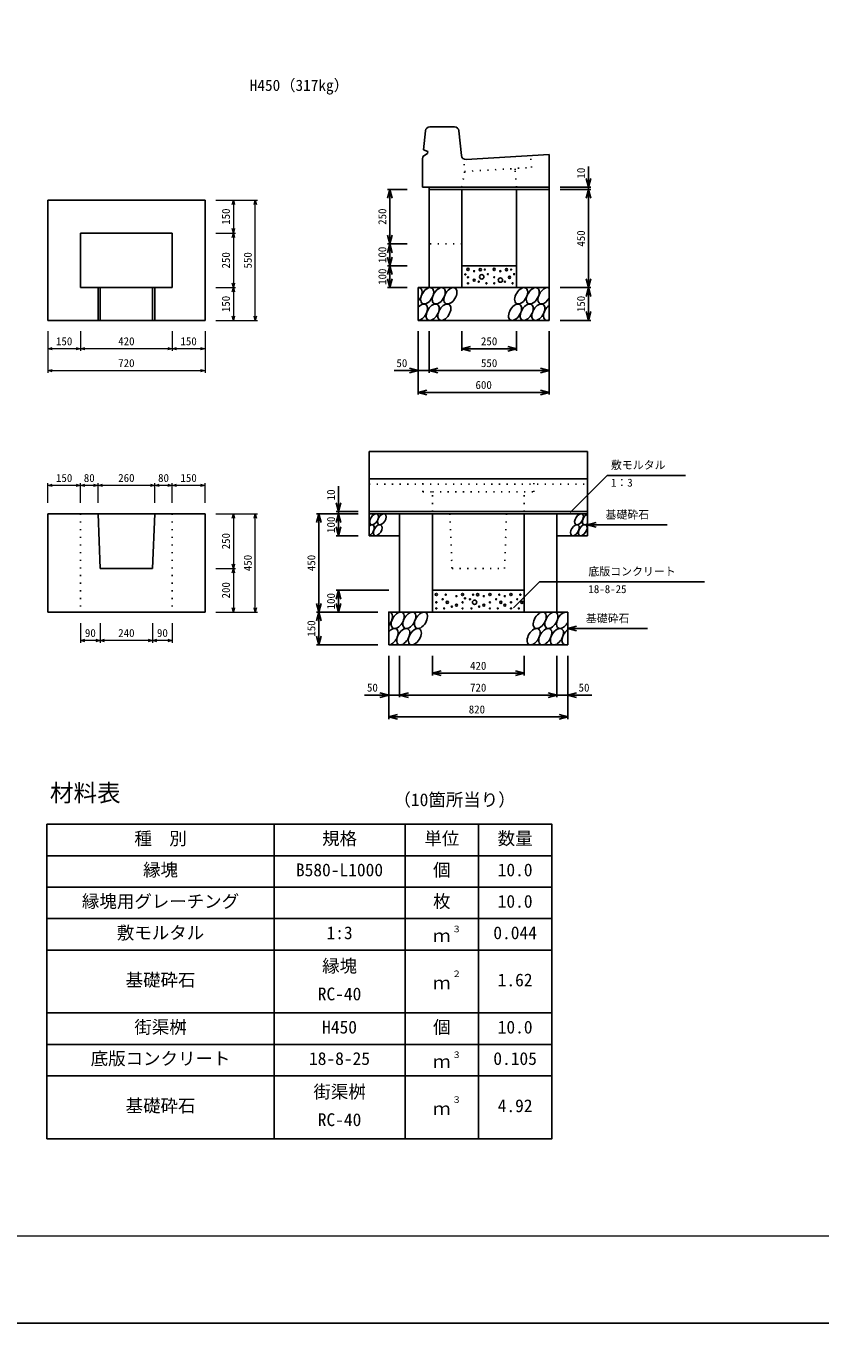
# Model space of a CAD drawing. Units: millimetres, scale not verified. Extents: x -8400 to 8400, y -5940 to 5940.
# Drawn here: x -1578 to 2059, y -5940 to 0 of the extents above; entities that cross this region are included whole.
import ezdxf
from ezdxf.enums import TextEntityAlignment as Align

# ---------------------------------------------------------------- set-up
doc = ezdxf.new("R2010")
doc.units = ezdxf.units.MM
doc.header["$LTSCALE"] = 20
doc.linetypes.add('DOTTED', pattern=[1.75, 0.25, -1.5])
for name, color, linetype, lineweight in [('0-0_DIM', 7, 'Continuous', 25), ('0-1_Defpoints', 5, 'Continuous', 25), ('0-2_HATCH', 6, 'Continuous', 25), ('0-3_HYO', 3, 'Continuous', 25), ('0-4_HYO2', 4, 'Continuous', 25), ('0-5_OUTLINE', 3, 'Continuous', 25), ('0-6_OUTLINE2', 4, 'DOTTED', 25), ('0-7_TXT', 7, 'Continuous', 25), ('0-8_WAKU', 3, 'Continuous', 13)]:
    doc.layers.add(name, color=color, linetype=linetype, lineweight=lineweight)
doc.styles.add('ＭＳ ゴシック', font='')
doc.styles.get('ＭＳ ゴシック').set_extended_font_data('MS Gothic')

msp = doc.modelspace()

# ---------------------------------------------------------------- linework, layer by layer
at = {"layer": '0-0_DIM'}
for p, q in [((998.1, -738.31), (998.1, -643.56)), ((168.1, -748.31), (78.1, -748.31)), ((88.1, -748.31), (88.1, -998.31)), ((868.1, -738.31), (1008.1, -738.31)), ((868.1, -738.31), (1008.1, -738.31)), ((868.1, -748.31), (1008.1, -748.31)), ((998.1, -748.31), (998.1, -738.31)), ((998.1, -748.31), (998.1, -1198.31)), ((168.1, -998.31), (78.1, -998.31)), ((88.1, -998.31), (88.1, -1098.31)), ((168.1, -1098.31), (78.1, -1098.31)), ((88.1, -1098.31), (88.1, -1198.31)), ((168.1, -1198.31), (78.1, -1198.31)), ((868.1, -1198.31), (1008.1, -1198.31)), ((998.1, -1198.31), (998.1, -1348.31)), ((868.1, -1348.31), (1008.1, -1348.31)), ((218.1, -1398.31), (218.1, -1688.31)), ((268.1, -1398.31), (268.1, -1588.31)), ((418.1, -1398.31), (418.1, -1488.31)), ((668.1, -1398.31), (668.1, -1488.31)), ((818.1, -1398.31), (818.1, -1688.31)), ((668.1, -1478.31), (418.1, -1478.31)), ((107.93, -1578.31), (218.1, -1578.31)), ((268.1, -1578.31), (218.1, -1578.31)), ((268.1, -1578.31), (818.1, -1578.31)), ((218.1, -1678.31), (818.1, -1678.31)), ((1084.13, -2058.9), (914.15, -2228.87)), ((1084.13, -2058.9), (1442.09, -2058.9)), ((-146.9, -2224.31), (-146.9, -2107.08)), ((-56.9, -2234.31), (-246.9, -2234.31)), ((-236.9, -2234.31), (-236.9, -2684.31)), ((-56.9, -2224.31), (-156.9, -2224.31)), ((-146.9, -2234.31), (-146.9, -2224.31)), ((-146.9, -2234.31), (-146.9, -2334.31)), ((993.1, -2284.31), (1357.87, -2284.31)), ((-56.9, -2334.31), (-156.9, -2334.31)), ((773.62, -2546.36), (655.29, -2664.69)), ((773.62, -2546.36), (1529.81, -2546.36)), ((83.1, -2584.31), (-156.9, -2584.31)), ((-146.9, -2584.31), (-146.9, -2684.31)), ((33.1, -2684.31), (-246.9, -2684.31)), ((-236.9, -2684.31), (-236.9, -2834.31)), ((903.1, -2759.31), (1267.87, -2759.31)), ((33.1, -2834.31), (-246.9, -2834.31)), ((83.1, -2884.31), (83.1, -3174.31)), ((133.1, -2884.31), (133.1, -3074.31)), ((283.1, -2884.31), (283.1, -2974.31)), ((703.1, -2884.31), (703.1, -2974.31)), ((853.1, -2884.31), (853.1, -3074.31)), ((903.1, -2884.31), (903.1, -3174.31)), ((283.1, -2964.31), (703.1, -2964.31)), ((-27.07, -3064.31), (83.1, -3064.31)), ((133.1, -3064.31), (83.1, -3064.31)), ((853.1, -3064.31), (133.1, -3064.31)), ((853.1, -3064.31), (903.1, -3064.31)), ((1013.28, -3064.31), (903.1, -3064.31)), ((903.1, -3164.31), (83.1, -3164.31))]:
    msp.add_line(p, q, dxfattribs=at)
at = {"layer": '0-0_DIM', "lineweight": 13}
for p, q in [((-708.02, -798.31), (-618.02, -798.31)), ((-708.02, -798.31), (-518.02, -798.31)), ((-628.02, -798.31), (-628.02, -948.31)), ((-528.02, -1348.31), (-528.02, -798.31)), ((-708.02, -948.31), (-618.02, -948.31)), ((-708.02, -948.31), (-618.02, -948.31)), ((-628.02, -948.31), (-628.02, -1198.31)), ((-708.02, -1198.31), (-618.02, -1198.31)), ((-708.02, -1198.31), (-618.02, -1198.31)), ((-628.02, -1198.31), (-628.02, -1348.31)), ((-708.02, -1348.31), (-618.02, -1348.31)), ((-708.02, -1348.31), (-518.02, -1348.31)), ((-1478.02, -1398.31), (-1478.02, -1488.31)), ((-1478.02, -1398.31), (-1478.02, -1588.31)), ((-1328.02, -1398.31), (-1328.02, -1488.31)), ((-1328.02, -1398.31), (-1328.02, -1488.31)), ((-908.02, -1398.31), (-908.02, -1488.31)), ((-908.02, -1398.31), (-908.02, -1488.31)), ((-758.02, -1398.31), (-758.02, -1488.31)), ((-758.02, -1398.31), (-758.02, -1588.31)), ((-1328.02, -1478.31), (-1478.02, -1478.31)), ((-908.02, -1478.31), (-1328.02, -1478.31)), ((-758.02, -1478.31), (-908.02, -1478.31)), ((-1478.02, -1578.31), (-758.02, -1578.31)), ((-1478.02, -2184.31), (-1478.02, -2094.31)), ((-1328.02, -2104.31), (-1478.02, -2104.31)), ((-1328.02, -2184.31), (-1328.02, -2094.31)), ((-1248.02, -2104.31), (-1328.02, -2104.31)), ((-1248.02, -2184.31), (-1248.02, -2094.31)), ((-988.02, -2104.31), (-1248.02, -2104.31)), ((-988.02, -2184.31), (-988.02, -2094.31)), ((-908.02, -2104.31), (-988.02, -2104.31)), ((-908.02, -2184.31), (-908.02, -2094.31)), ((-758.02, -2104.31), (-908.02, -2104.31)), ((-758.02, -2184.31), (-758.02, -2094.31)), ((-708.02, -2234.31), (-618.02, -2234.31)), ((-708.02, -2234.31), (-518.02, -2234.31)), ((-628.02, -2234.31), (-628.02, -2484.31)), ((-528.02, -2684.31), (-528.02, -2234.31)), ((-708.02, -2484.31), (-618.02, -2484.31)), ((-708.02, -2484.31), (-618.02, -2484.31)), ((-628.02, -2484.31), (-628.02, -2684.31)), ((-708.02, -2684.31), (-618.02, -2684.31)), ((-708.02, -2684.31), (-518.02, -2684.31)), ((-1328.02, -2734.31), (-1328.02, -2824.31)), ((-1238.02, -2734.31), (-1238.02, -2824.31)), ((-998.02, -2734.31), (-998.02, -2824.31)), ((-908.02, -2734.31), (-908.02, -2824.31)), ((-1238.02, -2814.31), (-1328.02, -2814.31)), ((-998.02, -2814.31), (-1238.02, -2814.31)), ((-908.02, -2814.31), (-998.02, -2814.31))]:
    msp.add_line(p, q, dxfattribs=at)
at = {"layer": '0-0_DIM'}
for points in [[(1008.82, -698.31), (998.1, -738.31), (987.38, -698.31)], [(98.82, -788.31), (88.1, -748.31), (77.38, -788.31)], [(987.38, -788.31), (998.1, -748.31), (1008.82, -788.31)], [(98.82, -958.31), (88.1, -998.31), (77.38, -958.31)], [(98.82, -1038.31), (88.1, -998.31), (77.38, -1038.31)], [(77.38, -1058.31), (88.1, -1098.31), (98.82, -1058.31)], [(98.82, -1138.31), (88.1, -1098.31), (77.38, -1138.31)], [(77.38, -1158.31), (88.1, -1198.31), (98.82, -1158.31)], [(1008.82, -1158.31), (998.1, -1198.31), (987.38, -1158.31)], [(987.38, -1238.31), (998.1, -1198.31), (1008.82, -1238.31)], [(1008.82, -1308.31), (998.1, -1348.31), (987.38, -1308.31)], [(458.1, -1467.59), (418.1, -1478.31), (458.1, -1489.03)], [(628.1, -1489.03), (668.1, -1478.31), (628.1, -1467.59)], [(178.1, -1567.59), (218.1, -1578.31), (178.1, -1589.03)], [(308.1, -1567.59), (268.1, -1578.31), (308.1, -1589.03)], [(778.1, -1589.03), (818.1, -1578.31), (778.1, -1567.59)], [(258.1, -1667.59), (218.1, -1678.31), (258.1, -1689.03)], [(778.1, -1689.03), (818.1, -1678.31), (778.1, -1667.59)], [(-157.62, -2184.31), (-146.9, -2224.31), (-136.18, -2184.31)], [(-226.18, -2274.31), (-236.9, -2234.31), (-247.62, -2274.31)], [(-136.18, -2274.31), (-146.9, -2234.31), (-157.62, -2274.31)], [(-157.62, -2294.31), (-146.9, -2334.31), (-136.18, -2294.31)], [(1033.1, -2273.59), (993.1, -2284.31), (1033.1, -2295.03)], [(-136.18, -2624.31), (-146.9, -2584.31), (-157.62, -2624.31)], [(-247.62, -2644.31), (-236.9, -2684.31), (-226.18, -2644.31)], [(-157.62, -2644.31), (-146.9, -2684.31), (-136.18, -2644.31)], [(-226.18, -2724.31), (-236.9, -2684.31), (-247.62, -2724.31)], [(943.1, -2748.59), (903.1, -2759.31), (943.1, -2770.03)], [(-247.62, -2794.31), (-236.9, -2834.31), (-226.18, -2794.31)], [(323.1, -2975.03), (283.1, -2964.31), (323.1, -2953.59)], [(663.1, -2953.59), (703.1, -2964.31), (663.1, -2975.03)], [(43.1, -3053.59), (83.1, -3064.31), (43.1, -3075.03)], [(173.1, -3053.59), (133.1, -3064.31), (173.1, -3075.03)], [(813.1, -3053.59), (853.1, -3064.31), (813.1, -3075.03)], [(943.1, -3053.59), (903.1, -3064.31), (943.1, -3075.03)], [(123.1, -3175.03), (83.1, -3164.31), (123.1, -3153.59)], [(863.1, -3153.59), (903.1, -3164.31), (863.1, -3175.03)]]:
    msp.add_lwpolyline(points, dxfattribs=at)
at = {"layer": '0-0_DIM', "lineweight": 13}
for points in [[(-633.38, -818.31), (-628.02, -798.31), (-622.66, -818.31)], [(-533.38, -818.31), (-528.02, -798.31), (-522.66, -818.31)], [(-622.66, -928.31), (-628.02, -948.31), (-633.38, -928.31)], [(-633.38, -968.31), (-628.02, -948.31), (-622.66, -968.31)], [(-622.66, -1178.31), (-628.02, -1198.31), (-633.38, -1178.31)], [(-633.38, -1218.31), (-628.02, -1198.31), (-622.66, -1218.31)], [(-622.66, -1328.31), (-628.02, -1348.31), (-633.38, -1328.31)], [(-522.66, -1328.31), (-528.02, -1348.31), (-533.38, -1328.31)], [(-1458.02, -1483.67), (-1478.02, -1478.31), (-1458.02, -1472.95)], [(-1348.02, -1472.95), (-1328.02, -1478.31), (-1348.02, -1483.67)], [(-1308.02, -1483.67), (-1328.02, -1478.31), (-1308.02, -1472.95)], [(-928.02, -1472.95), (-908.02, -1478.31), (-928.02, -1483.67)], [(-888.02, -1483.67), (-908.02, -1478.31), (-888.02, -1472.95)], [(-778.02, -1472.95), (-758.02, -1478.31), (-778.02, -1483.67)], [(-1458.02, -1583.67), (-1478.02, -1578.31), (-1458.02, -1572.95)], [(-778.02, -1572.95), (-758.02, -1578.31), (-778.02, -1583.67)], [(-1458.02, -2109.67), (-1478.02, -2104.31), (-1458.02, -2098.95)], [(-1348.02, -2098.95), (-1328.02, -2104.31), (-1348.02, -2109.67)], [(-1308.02, -2109.67), (-1328.02, -2104.31), (-1308.02, -2098.95)], [(-1268.02, -2098.95), (-1248.02, -2104.31), (-1268.02, -2109.67)], [(-1228.02, -2109.67), (-1248.02, -2104.31), (-1228.02, -2098.95)], [(-1008.02, -2098.95), (-988.02, -2104.31), (-1008.02, -2109.67)], [(-968.02, -2109.67), (-988.02, -2104.31), (-968.02, -2098.95)], [(-928.02, -2098.95), (-908.02, -2104.31), (-928.02, -2109.67)], [(-888.02, -2109.67), (-908.02, -2104.31), (-888.02, -2098.95)], [(-778.02, -2098.95), (-758.02, -2104.31), (-778.02, -2109.67)], [(-633.38, -2254.31), (-628.02, -2234.31), (-622.66, -2254.31)], [(-533.38, -2254.31), (-528.02, -2234.31), (-522.66, -2254.31)], [(-622.66, -2464.31), (-628.02, -2484.31), (-633.38, -2464.31)], [(-633.38, -2504.31), (-628.02, -2484.31), (-622.66, -2504.31)], [(-622.66, -2664.31), (-628.02, -2684.31), (-633.38, -2664.31)], [(-522.66, -2664.31), (-528.02, -2684.31), (-533.38, -2664.31)], [(-1308.02, -2819.67), (-1328.02, -2814.31), (-1308.02, -2808.95)], [(-1258.02, -2808.95), (-1238.02, -2814.31), (-1258.02, -2819.67)], [(-1218.02, -2819.67), (-1238.02, -2814.31), (-1218.02, -2808.95)], [(-1018.02, -2808.95), (-998.02, -2814.31), (-1018.02, -2819.67)], [(-978.02, -2819.67), (-998.02, -2814.31), (-978.02, -2808.95)], [(-928.02, -2808.95), (-908.02, -2814.31), (-928.02, -2819.67)]]:
    msp.add_lwpolyline(points, dxfattribs=at)
at = {"layer": '0-1_Defpoints'}
msp.add_lwpolyline([(-8400, -5940), (8400, -5940), (8400, 5940), (-8400, 5940)], close=True, dxfattribs=at)
at = {"layer": '0-2_HATCH'}
for centre, radius in [((446.41, -1114.99), 5), ((474.45, -1122.87), 2.5), ((502.49, -1115.86), 5), ((523.52, -1115.86), 2.5), ((566.41, -1114.99), 5), ((594.45, -1122.87), 2.5), ((622.49, -1115.86), 5), ((643.52, -1115.86), 2.5), ((434, -1137.79), 2.5), ((446.41, -1150.88), 2.5), ((446.41, -1178.9), 2.5), ((474.45, -1164.01), 5), ((495.48, -1171.02), 2.5), ((509.03, -1148.88), 10), ((530.53, -1178.9), 2.5), ((537.54, -1136.88), 2.5), ((566.41, -1150.88), 2.5), ((566.41, -1178.9), 2.5), ((594.45, -1164.01), 10), ((615.48, -1171.02), 2.5), ((636.51, -1150.88), 5), ((650.53, -1178.9), 2.5), ((657.54, -1136.88), 2.5), ((301.42, -2603.48), 5), ((344.31, -2604.36), 2.5), ((393.38, -2611.36), 2.5), ((421.42, -2603.48), 5), ((469.54, -2604.36), 2.5), ((490.57, -2604.36), 5), ((518.61, -2611.36), 2.5), ((546.64, -2603.48), 5), ((589.54, -2604.36), 2.5), ((614.94, -2611.36), 2.5), ((642.98, -2603.48), 5), ((685.87, -2604.36), 2.5), ((301.42, -2639.37), 2.5), ((301.42, -2667.39), 2.5), ((330.3, -2625.37), 2.5), ((337.31, -2667.39), 2.5), ((351.33, -2639.37), 5), ((372.35, -2659.51), 2.5), ((393.38, -2652.51), 5), ((421.42, -2639.37), 2.5), ((421.42, -2667.39), 2.5), ((432.76, -2621.05), 2.5), ((455.52, -2625.37), 2.5), ((462.53, -2667.39), 2.5), ((476.55, -2639.37), 10), ((497.58, -2659.51), 2.5), ((518.61, -2652.51), 5), ((546.64, -2639.37), 2.5), ((546.64, -2667.39), 2.5), ((575.52, -2625.37), 2.5), ((582.53, -2667.39), 2.5), ((596.55, -2639.37), 5), ((614.94, -2652.51), 5), ((642.98, -2639.37), 2.5), ((642.98, -2667.39), 2.5), ((671.85, -2625.37), 2.5), ((678.86, -2667.39), 2.5), ((692.88, -2639.37), 5)]:
    msp.add_circle(centre, radius, dxfattribs=at)
for centre, major_axis, start_param, end_param in [((206.13, -1235.81), (21.82, 35.31), 4.3711174, 6.6890199), ((796.28, -1235.81), (21.82, 35.31), 6.2831853, 11.0601374), ((231.45, -1310.81), (21.82, 35.31), 3.4964223, 7.563715), ((821.61, -1310.81), (21.82, 35.31), 0.9351899, 3.8417621), ((990.1, -2259.31), (14.54, 23.54), 0.6666252, 4.1103269), ((-2.6, -2309.31), (14.54, 23.54), 3.7419964, 7.318141), ((71.13, -2721.81), (21.82, 35.31), 4.3711174, 6.6890199), ((881.28, -2721.81), (21.82, 35.31), 6.2831853, 11.0601374), ((96.45, -2796.81), (21.82, 35.31), 3.4964223, 7.563715), ((906.61, -2796.81), (21.82, 35.31), 0.9351899, 3.8417621)]:
    msp.add_ellipse(centre, major_axis=major_axis, ratio=0.5792, start_param=start_param, end_param=end_param, dxfattribs=at)
for centre, major_axis in [((259.35, -1235.81), (21.82, 35.31)), ((312.56, -1235.81), (21.82, 35.31)), ((365.77, -1235.81), (21.82, 35.31)), ((689.86, -1235.81), (21.82, 35.31)), ((743.07, -1235.81), (21.82, 35.31)), ((284.67, -1310.81), (21.82, 35.31)), ((337.88, -1310.81), (21.82, 35.31)), ((661.97, -1310.81), (21.82, 35.31)), ((715.18, -1310.81), (21.82, 35.31)), ((768.39, -1310.81), (21.82, 35.31)), ((15.99, -2259.31), (14.54, 23.54)), ((51.47, -2259.31), (14.54, 23.54)), ((954.63, -2259.31), (14.54, 23.54)), ((32.88, -2309.31), (14.54, 23.54)), ((936.03, -2309.31), (14.54, 23.54)), ((971.51, -2309.31), (14.54, 23.54)), ((124.35, -2721.81), (21.82, 35.31)), ((177.56, -2721.81), (21.82, 35.31)), ((230.77, -2721.81), (21.82, 35.31)), ((774.86, -2721.81), (21.82, 35.31)), ((828.07, -2721.81), (21.82, 35.31)), ((149.67, -2796.81), (21.82, 35.31)), ((202.88, -2796.81), (21.82, 35.31)), ((746.97, -2796.81), (21.82, 35.31)), ((800.18, -2796.81), (21.82, 35.31)), ((853.39, -2796.81), (21.82, 35.31))]:
    msp.add_ellipse(centre, major_axis=major_axis, ratio=0.5792, dxfattribs=at)
at = {"layer": '0-3_HYO'}
for p, q in [((-441.7, -3655.69), (-441.7, -5095.69)), ((158.3, -3655.69), (158.3, -5095.69)), ((494.3, -3655.69), (494.3, -5095.69)), ((-1481.7, -3799.69), (830.3, -3799.69))]:
    msp.add_line(p, q, dxfattribs=at)
msp.add_lwpolyline([(-1481.7, -5095.69), (830.3, -5095.69), (830.3, -3655.69), (-1481.7, -3655.69)], close=True, dxfattribs=at)
at = {"layer": '0-4_HYO2'}
for p, q in [((-1481.7, -3943.69), (830.3, -3943.69)), ((-1481.7, -4087.69), (830.3, -4087.69)), ((-1481.7, -4231.69), (830.3, -4231.69)), ((-1481.7, -4519.69), (830.3, -4519.69)), ((-1481.7, -4663.69), (830.3, -4663.69)), ((-1481.7, -4807.69), (830.3, -4807.69))]:
    msp.add_line(p, q, dxfattribs=at)
at = {"layer": '0-5_OUTLINE'}
for p, q in [((271.2, -462.31), (385, -462.31)), ((242.6, -567.31), (251.3, -480.32)), ((404.9, -480.32), (416.19, -593.19)), ((239.62, -597.16), (261.01, -584.23)), ((262, -574.28), (242.6, -567.31)), ((262, -574.28), (261.01, -584.23)), ((437.29, -611.16), (818.1, -588.31)), ((818.1, -738.31), (818.1, -588.31)), ((238.1, -612.31), (239.62, -597.16)), ((238.1, -738.31), (238.1, -612.31)), ((818.1, -738.31), (238.1, -738.31)), ((818.1, -738.31), (268.1, -738.31)), ((268.1, -738.31), (268.1, -1198.31)), ((818.1, -748.31), (268.1, -748.31)), ((418.1, -748.31), (418.1, -1198.31)), ((668.1, -748.31), (668.1, -1198.31)), ((818.1, -738.31), (818.1, -1348.31)), ((-1478.02, -798.31), (-1478.02, -1348.31)), ((-1328.02, -948.31), (-1328.02, -1198.31)), ((-1328.02, -948.31), (-908.02, -948.31)), ((-908.02, -948.31), (-908.02, -1198.31)), ((668.1, -1098.31), (418.1, -1098.31)), ((-1328.02, -1198.31), (-908.02, -1198.31)), ((-1248.02, -1198.31), (-1248.02, -1348.31)), ((-1238.02, -1198.31), (-1238.02, -1348.31)), ((-998.02, -1198.31), (-998.02, -1348.31)), ((-988.02, -1198.31), (-988.02, -1348.31)), ((-1478.02, -1348.31), (-758.02, -1348.31)), ((818.1, -1348.31), (218.1, -1348.31)), ((-6.9, -1948.31), (993.1, -1948.31)), ((-6.9, -2074.31), (993.1, -2074.31)), ((-1478.02, -2234.31), (-758.02, -2234.31)), ((-1478.02, -2234.31), (-1478.02, -2684.31)), ((-1248.02, -2234.31), (-1238.02, -2484.31)), ((-998.02, -2484.31), (-988.02, -2234.31)), ((-758.02, -2234.31), (-758.02, -2684.31)), ((993.1, -2224.31), (-6.9, -2224.31)), ((-6.9, -2234.31), (993.1, -2234.31)), ((133.1, -2234.31), (133.1, -2684.31)), ((283.1, -2234.31), (283.1, -2684.31)), ((703.1, -2234.31), (703.1, -2684.31)), ((853.1, -2234.31), (853.1, -2684.31)), ((-6.9, -2334.31), (133.1, -2334.31)), ((993.1, -2334.31), (853.1, -2334.31)), ((-1238.02, -2484.31), (-998.02, -2484.31)), ((283.1, -2584.31), (703.1, -2584.31)), ((-1478.02, -2684.31), (-758.02, -2684.31)), ((903.1, -2834.31), (903.1, -2684.31)), ((83.1, -2834.31), (903.1, -2834.31))]:
    msp.add_line(p, q, dxfattribs=at)
for points in [[(-1478.02, -798.31), (-758.02, -798.31), (-758.02, -1348.31)], [(818.1, -1198.31), (218.1, -1198.31), (218.1, -1348.31)], [(-6.9, -2334.31), (-6.9, -2224.31), (-6.9, -1948.31)], [(993.1, -2334.31), (993.1, -2224.31), (993.1, -1948.31)], [(83.1, -2834.31), (83.1, -2684.31), (903.1, -2684.31)]]:
    msp.add_lwpolyline(points, dxfattribs=at)
for centre, start, end in [((271.2, -482.31), 90, 174.28941), ((385, -482.31), 5.71059, 90), ((436.09, -591.2), 185.71059, 273.43363)]:
    msp.add_arc(centre, 20, start, end, dxfattribs=at)
at = {"layer": '0-6_OUTLINE2'}
for p, q in [((430.74, -672.66), (426.92, -608.97)), ((661.95, -658.79), (661.59, -652.8)), ((418.1, -738.31), (430.74, -672.66)), ((668.1, -738.31), (661.95, -658.79)), ((418.1, -998.31), (268.1, -998.31)), ((239.1, -2133.79), (239.1, -2074.31)), ((747.1, -2133.79), (747.1, -2074.31)), ((-6.9, -2098.31), (993.1, -2098.31)), ((239.1, -2133.79), (283.1, -2133.79)), ((283.1, -2133.79), (703.1, -2133.79)), ((283.1, -2224.31), (283.1, -2133.79)), ((703.1, -2133.79), (747.1, -2133.79)), ((703.1, -2224.31), (703.1, -2133.79)), ((-1328.02, -2234.31), (-1328.02, -2684.31)), ((-908.02, -2234.31), (-908.02, -2684.31)), ((363.1, -2234.31), (373.1, -2484.31)), ((613.1, -2484.31), (623.1, -2234.31)), ((373.1, -2484.31), (613.1, -2484.31))]:
    msp.add_line(p, q, dxfattribs=at)
msp.add_lwpolyline([(430.38, -666.67), (736.83, -648.29), (733.53, -593.39)], dxfattribs=at)
at = {"layer": '0-8_WAKU'}
msp.add_lwpolyline([(-8000, -5540), (8000, -5540), (8000, 5540), (-8000, 5540)], close=True, dxfattribs=at)

# ---------------------------------------------------------------- texts
at = {"layer": '0-0_DIM', "style": 'ＭＳ ゴシック'}
for s, p in [('10', (993.1, -698.96)), ('150', (-633.02, -910.81)), ('250', (83.1, -910.81)), ('450', (993.1, -1010.81)), ('250', (-633.02, -1110.81)), ('550', (-533.02, -1110.81)), ('100', (83.1, -1085.81)), ('100', (83.1, -1185.81)), ('150', (-633.02, -1310.81)), ('150', (993.1, -1310.81)), ('10', (-151.9, -2172.25)), ('100', (-151.9, -2321.81)), ('250', (-633.02, -2396.81)), ('450', (-533.02, -2496.81)), ('450', (-241.9, -2496.81)), ('200', (-633.02, -2621.81)), ('100', (-151.9, -2671.81)), ('150', (-241.9, -2796.81))]:
    msp.add_text(s, height=36.66, rotation=90, dxfattribs=at).set_placement(p, align=Align.BOTTOM_LEFT)
for s, p in [('150', (-1440.52, -1473.31)), ('420', (-1155.52, -1473.31)), ('150', (-870.52, -1473.31)), ('250', (505.6, -1473.31)), ('720', (-1155.52, -1573.31)), ('50', (118.53, -1573.31)), ('550', (505.6, -1573.31)), ('600', (480.6, -1673.31)), ('敷モルタル', (1100.87, -2040.16)), ('150', (-1440.52, -2099.31)), ('80', (-1313.02, -2099.31)), ('260', (-1155.52, -2099.31)), ('80', (-973.02, -2099.31)), ('150', (-870.52, -2099.31)), ('1：3', (1100.87, -2120.85)), ('基礎砕石', (1075.94, -2267.14)), ('底版コンクリート', (997.65, -2527.62)), ('18-8-25', (997.65, -2608.31)), ('基礎砕石', (985.94, -2742.14)), ('90', (-1308.02, -2809.31)), ('240', (-1155.52, -2809.31)), ('90', (-978.02, -2809.31)), ('420', (455.6, -2959.31)), ('50', (-16.47, -3059.31)), ('720', (455.6, -3059.31)), ('50', (952.67, -3059.31)), ('820', (449.66, -3159.31))]:
    msp.add_text(s, height=36.66, dxfattribs=at).set_placement(p, align=Align.BOTTOM_LEFT)
at = {"layer": '0-7_TXT', "style": 'ＭＳ ゴシック'}
for s, height, p in [('H450（317kg）', 51.32, (-553.2, -312.79)), ('材料表', 79.18, (-1468.36, -3575.69)), ('（10箇所当り）', 58.65, (104.97, -3590.36)), ('種\u3000別', 58.65, (-1081.7, -3767.69)), ('規格', 58.65, (-221.7, -3767.69)), ('単位', 58.65, (246.3, -3767.69)), ('数量', 58.65, (582.3, -3767.69)), ('縁塊', 58.65, (-1041.7, -3911.69)), ('B580-L1000', 58.65, (-341.7, -3911.69)), ('個', 58.65, (286.3, -3911.69)), ('10.0', 58.65, (582.3, -3911.69)), ('縁塊用グレーチング', 58.65, (-1321.7, -4055.69)), ('枚', 58.65, (286.3, -4055.69)), ('10.0', 58.65, (582.3, -4055.69)), ('敷モルタル', 58.65, (-1161.7, -4199.69)), ('1:3', 58.65, (-201.7, -4199.69)), ('ｍ', 58.65, (286.3, -4213.02)), ('３', 29.33, (373.69, -4159.2)), ('0.044', 58.65, (562.3, -4199.69)), ('縁塊', 58.65, (-221.7, -4351.69)), ('基礎砕石', 58.65, (-1121.7, -4415.69)), ('２', 29.33, (373.69, -4364.53)), ('ｍ', 58.65, (286.3, -4429.02)), ('1.62', 58.65, (582.3, -4415.69)), ('RC-40', 58.65, (-241.7, -4479.69)), ('街渠桝', 58.65, (-1081.7, -4631.69)), ('H450', 58.65, (-221.7, -4631.69)), ('個', 58.65, (286.3, -4631.69)), ('10.0', 58.65, (582.3, -4631.69)), ('底版コンクリート', 58.65, (-1281.7, -4775.69)), ('18-8-25', 58.65, (-281.7, -4775.69)), ('ｍ', 58.65, (286.3, -4789.02)), ('３', 29.33, (373.69, -4735.2)), ('0.105', 58.65, (562.3, -4775.69)), ('街渠桝', 58.65, (-261.7, -4927.69)), ('基礎砕石', 58.65, (-1121.7, -4991.69)), ('３', 29.33, (373.69, -4940.53)), ('4.92', 58.65, (582.3, -4991.69)), ('RC-40', 58.65, (-241.7, -5055.69)), ('ｍ', 58.65, (286.3, -5005.02))]:
    msp.add_text(s, height=height, dxfattribs=at).set_placement(p, align=Align.BOTTOM_LEFT)

doc.saveas('drawing.dxf')
